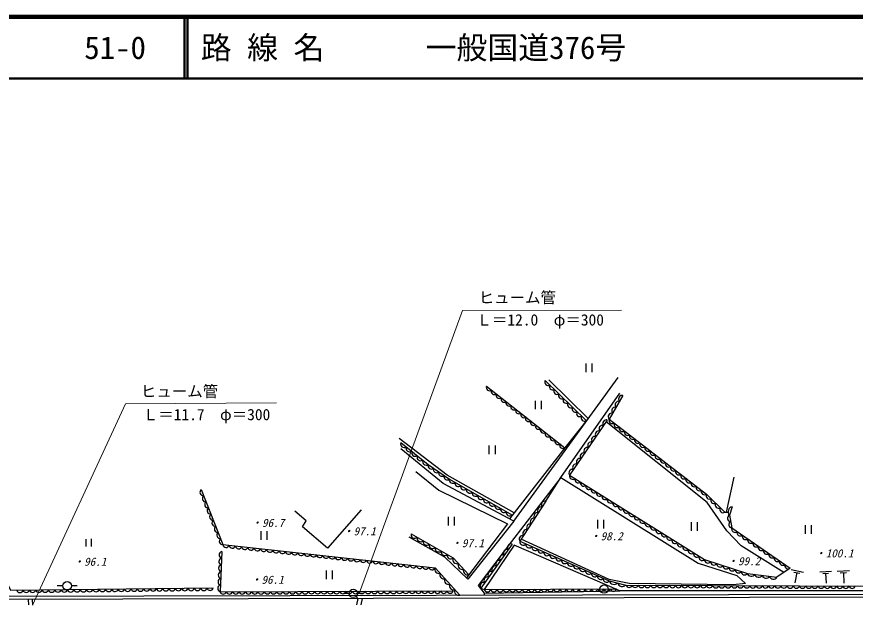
# Model space of a CAD drawing. Units: millimetres, scale not verified. Extents: x 40000 to 680000, y 20000 to 380000.
# Drawn here: x 150600 to 286262, y 284791 to 380000 of the extents above; entities that cross this region are included whole.
import ezdxf
from ezdxf.enums import TextEntityAlignment as Align

# ---------------------------------------------------------------- set-up
doc = ezdxf.new("R2010")
doc.units = ezdxf.units.MM
doc.header["$LTSCALE"] = 1000
for name, color, linetype, lineweight in [('M-BGD', 7, 'Continuous', 25), ('M-STR-HTXT', 7, 'Continuous', 13), ('M-STR-STRC', 7, 'Continuous', 25), ('M-TTL', 2, 'Continuous', 140), ('M-TTL-LINE', 7, 'Continuous', 50)]:
    doc.layers.add(name, color=color, linetype=linetype, lineweight=lineweight)
doc.layers.add('M-TTL-TXT', color=7, linetype='Continuous')
doc.styles.add('ＭＳ ゴシック', font='')
doc.styles.get('ＭＳ ゴシック').set_extended_font_data('MS Gothic')

msp = doc.modelspace()

# ---------------------------------------------------------------- linework, layer by layer
at = {"layer": 'M-BGD'}
for p, q in [((242668, 323908), (242668, 322508)), ((243718, 322508), (243718, 323908)), ((231036, 298383), (247885, 321655)), ((226619, 320237), (239301, 310263)), ((236107, 321150), (242725, 314655)), ((236669, 321260), (243054, 314982)), ((238616, 305437), (248200, 319124)), ((234469, 317886), (234469, 316486)), ((235519, 316486), (235519, 317886)), ((226995, 310630), (226995, 309230)), ((228045, 309230), (228045, 310630)), ((265408, 299851), (266669, 305533)), ((197427, 298422), (195564, 300031)), ((206317, 300200), (200898, 294019)), ((265157, 299831), (265723, 299875)), ((244548, 298614), (244548, 297214)), ((245598, 297214), (245598, 298614)), ((196834, 297491), (197427, 298422)), ((200898, 294019), (196834, 297491)), ((230018, 297944), (223370, 289244)), ((259702, 298249), (259702, 296849)), ((260752, 296849), (260752, 298249)), ((278160, 297741), (278160, 296341)), ((279210, 296341), (279210, 297741)), ((161782, 295459), (161782, 294273)), ((162629, 295543), (162629, 294273)), ((275741, 290800), (273578, 289337)), ((275913, 290560), (277871, 290155)), ((283328, 290324), (285338, 290408)), ((276342, 290165), (277321, 289963)), ((276831, 290064), (276487, 288400)), ((280524, 290207), (282397, 290286)), ((281004, 289946), (281941, 289985)), ((281472, 289965), (281539, 288373)), ((283843, 290044), (284848, 290086)), ((284346, 290065), (284417, 288356)), ((157152, 287980), (158066, 287980)), ((159445, 287980), (160359, 287980)), ((114608, 286158), (312140, 286657)), ((203447, 286740), (204360, 286741)), ((205740, 286740), (206653, 286741)), ((226229, 286749), (248169, 287134)), ((226229, 286749), (226235, 286444)), ((312129, 286179), (114920, 285617)), ((152559, 284877), (152486, 285724)), ((153221, 284812), (153146, 285726)), ((205555, 286230), (205724, 285807)), ((205620, 284873), (205815, 285876)), ((206333, 284871), (206535, 285878))]:
    msp.add_line(p, q, dxfattribs=at)
for points in [[(248684, 318736), (246446, 314918), (262208, 302780), (265157, 299831)], [(243054, 314982), (239301, 310263), (230323, 298764)], [(246148, 314760), (240058, 305843), (261861, 292180), (268812, 289942), (273578, 289337)], [(274684, 290100), (267811, 294418), (265494, 296814), (262308, 301422), (245971, 314451)], [(231065, 299721), (220253, 305812), (212495, 311763)], [(212726, 311113), (217173, 307543), (220601, 305191), (230724, 299410)], [(231036, 298383), (219597, 304502), (212739, 310113)], [(215154, 306414), (218875, 303395), (230018, 297944)], [(236207, 301604), (238616, 305437), (230624, 295088)], [(238616, 305437), (260865, 291597), (267096, 289596), (268483, 288332), (266534, 288104), (249661, 288323), (246467, 288973), (232237, 295495)], [(180450, 303494), (183961, 294595), (218293, 290864), (222275, 286433)], [(236207, 301604), (232014, 295138), (246458, 288731), (249161, 288064), (291276, 287880)], [(266341, 300726), (265894, 299357), (266289, 297304), (275741, 290800)], [(231036, 298383), (223593, 289033), (219872, 292567), (214086, 295821)], [(145235, 295927), (149575, 287222), (182399, 287587)], [(214393, 296331), (221204, 292435), (223745, 289735)], [(230624, 295088), (225234, 288001), (226229, 286749)], [(230733, 294681), (225677, 287577), (226249, 287345), (247667, 287432)], [(290895, 287122), (248169, 287134), (231076, 294502), (226249, 287345)], [(183754, 293464), (183496, 286981), (221211, 287119)]]:
    msp.add_lwpolyline(points, dxfattribs=at)
for centre in [(158747, 287944), (245625, 287405), (205042, 286704)]:
    msp.add_circle(centre, 683, dxfattribs=at)
for centre, radius, start, end in [((227088, 320018), 518, 154.95946, 308.66942), ((236567, 320883), 532, 149.87719, 301.19659), ((237302, 320161), 532, 149.87719, 301.19659), ((227881, 319394), 518, 154.95946, 308.66942), ((228674, 318771), 518, 154.95946, 308.66942), ((238037, 319440), 532, 149.87719, 301.19659), ((238773, 318718), 532, 149.87719, 301.19659), ((229466, 318148), 518, 154.95946, 308.66942), ((230259, 317524), 518, 154.95946, 308.66942), ((239508, 317996), 532, 149.87719, 301.19659), ((240243, 317275), 532, 149.87719, 301.19659), ((248002, 317212), 582, 77.8804, 221.36135), ((248562, 318167), 582, 77.8804, 221.36135), ((231051, 316901), 518, 154.95946, 308.66942), ((231844, 316277), 518, 154.95946, 308.66942), ((240979, 316553), 532, 149.87719, 301.19659), ((241714, 315831), 532, 149.87719, 301.19659), ((247443, 316258), 582, 77.8804, 221.36135), ((232637, 315654), 518, 154.95946, 308.66942), ((233429, 315031), 518, 154.95946, 308.66942), ((242449, 315110), 532, 149.87719, 301.19659), ((245980, 314222), 564, 72.6004, 218.72791), ((246883, 315303), 582, 77.8804, 221.36135), ((246948, 314712), 543, 157.63661, 307.16379), ((234222, 314407), 518, 154.95946, 308.66942), ((235014, 313784), 518, 154.95946, 308.66942), ((235807, 313161), 518, 154.95946, 308.66942), ((245371, 313330), 564, 72.6004, 218.72791), ((247777, 314073), 543, 157.63661, 307.16379), ((248607, 313434), 543, 157.63661, 307.16379), ((236599, 312537), 518, 154.95946, 308.66942), ((237392, 311914), 518, 154.95946, 308.66942), ((244152, 311547), 564, 72.6004, 218.72791), ((244762, 312438), 564, 72.6004, 218.72791), ((249436, 312795), 543, 157.63661, 307.16379), ((250266, 312156), 543, 157.63661, 307.16379), ((213300, 310917), 606, 161.14881, 301.34794), ((238185, 311290), 518, 154.95946, 308.66942), ((238977, 310667), 518, 154.95946, 308.66942), ((243543, 310655), 564, 72.6004, 218.72791), ((251095, 311518), 543, 157.63661, 307.16379), ((251925, 310879), 543, 157.63661, 307.16379), ((214189, 310203), 606, 161.14881, 301.34794), ((215078, 309489), 606, 161.14881, 301.34794), ((242325, 308871), 564, 72.6004, 218.72791), ((242934, 309763), 564, 72.6004, 218.72791), ((252755, 310240), 543, 157.63661, 307.16379), ((253584, 309601), 543, 157.63661, 307.16379), ((215968, 308775), 606, 161.14881, 301.34794), ((216857, 308061), 606, 161.14881, 301.34794), ((241716, 307980), 564, 72.6004, 218.72791), ((254414, 308962), 543, 157.63661, 307.16379), ((255243, 308323), 543, 157.63661, 307.16379), ((217679, 307363), 538, 160.38558, 310.71364), ((218536, 306775), 538, 160.38558, 310.71364), ((240498, 306196), 564, 72.6004, 218.72791), ((241107, 307088), 564, 72.6004, 218.72791), ((256073, 307684), 543, 157.63661, 307.16379), ((256902, 307046), 543, 157.63661, 307.16379), ((257732, 306407), 543, 157.63661, 307.16379), ((219393, 306187), 538, 160.38558, 310.71364), ((220251, 305599), 538, 160.38558, 310.71364), ((240563, 305681), 531, 162.2121, 313.64144), ((241435, 305134), 531, 162.2121, 313.64144), ((258562, 305768), 543, 157.63661, 307.16379), ((259391, 305129), 543, 157.63661, 307.16379), ((221136, 305060), 551, 166.16941, 314.36937), ((222057, 304534), 551, 166.16941, 314.36937), ((222977, 304009), 551, 166.16941, 314.36937), ((242307, 304588), 531, 162.2121, 313.64144), ((243180, 304041), 531, 162.2121, 313.64144), ((260221, 304490), 543, 157.63661, 307.16379), ((261050, 303851), 543, 157.63661, 307.16379), ((180788, 303056), 553, 127.5984, 275.45782), ((223897, 303483), 551, 166.16941, 314.36937), ((224817, 302958), 551, 166.16941, 314.36937), ((225737, 302432), 551, 166.16941, 314.36937), ((244052, 303495), 531, 162.2121, 313.64144), ((244924, 302948), 531, 162.2121, 313.64144), ((245796, 302402), 531, 162.2121, 313.64144), ((261880, 303213), 543, 157.63661, 307.16379), ((262675, 302510), 540, 150.00168, 299.99832), ((181178, 302067), 553, 127.5984, 275.45782), ((181568, 301078), 553, 127.5984, 275.45782), ((226658, 301906), 551, 166.16941, 314.36937), ((227578, 301381), 551, 166.16941, 314.36937), ((236057, 301045), 579, 75.02547, 219.05447), ((246668, 301855), 531, 162.2121, 313.64144), ((247540, 301309), 531, 162.2121, 313.64144), ((263412, 301773), 540, 150.00168, 299.99832), ((264149, 301036), 540, 150.00168, 299.99832), ((181958, 300090), 553, 127.5984, 275.45782), ((228498, 300855), 551, 166.16941, 314.36937), ((229418, 300330), 551, 166.16941, 314.36937), ((230339, 299804), 551, 166.16941, 314.36937), ((235458, 300121), 579, 75.02547, 219.05447), ((248412, 300762), 531, 162.2121, 313.64144), ((249284, 300216), 531, 162.2121, 313.64144), ((250157, 299669), 531, 162.2121, 313.64144), ((264887, 300299), 540, 150.00168, 299.99832), ((266544, 299902), 848, 103.80277, 219.98971), ((182348, 299101), 553, 127.5984, 275.45782), ((182738, 298112), 553, 127.5984, 275.45782), ((234261, 298274), 579, 75.02547, 219.05447), ((234859, 299198), 579, 75.02547, 219.05447), ((251029, 299123), 531, 162.2121, 313.64144), ((251901, 298576), 531, 162.2121, 313.64144), ((266132, 298871), 542, 116.0499, 265.72115), ((183128, 297123), 553, 127.5984, 275.45782), ((233662, 297350), 579, 75.02547, 219.05447), ((252773, 298030), 531, 162.2121, 313.64144), ((253645, 297483), 531, 162.2121, 313.64144), ((254517, 296937), 531, 162.2121, 313.64144), ((266329, 297844), 542, 116.0499, 265.72115), ((266798, 297123), 540, 160.49645, 310.44587), ((183518, 296134), 553, 127.5984, 275.45782), ((214975, 296220), 593, 169.1942, 311.25245), ((215948, 295664), 593, 169.1942, 311.25245), ((232464, 295503), 579, 75.02547, 219.05447), ((233063, 296427), 579, 75.02547, 219.05447), ((255389, 296390), 531, 162.2121, 313.64144), ((256262, 295844), 531, 162.2121, 313.64144), ((267657, 296532), 540, 160.49645, 310.44587), ((268516, 295941), 540, 160.49645, 310.44587), ((183908, 295145), 553, 127.5984, 275.45782), ((184479, 294662), 522, 187.34776, 340.24723), ((185489, 294552), 522, 187.34776, 340.24723), ((216921, 295107), 593, 169.1942, 311.25245), ((217894, 294550), 593, 169.1942, 311.25245), ((230556, 294138), 571, 72.01111, 217.12136), ((232555, 295059), 547, 171.64795, 320.50894), ((233518, 294632), 547, 171.64795, 320.50894), ((257134, 295297), 531, 162.2121, 313.64144), ((258006, 294751), 531, 162.2121, 313.64144), ((269376, 295350), 540, 160.49645, 310.44587), ((270235, 294758), 540, 160.49645, 310.44587), ((183898, 292917), 565, 104.73685, 250.71498), ((186498, 294442), 522, 187.34776, 340.24723), ((187508, 294332), 522, 187.34776, 340.24723), ((188518, 294223), 522, 187.34776, 340.24723), ((189528, 294113), 522, 187.34776, 340.24723), ((190537, 294003), 522, 187.34776, 340.24723), ((191547, 293893), 522, 187.34776, 340.24723), ((192557, 293784), 522, 187.34776, 340.24723), ((193567, 293674), 522, 187.34776, 340.24723), ((194577, 293564), 522, 187.34776, 340.24723), ((195586, 293454), 522, 187.34776, 340.24723), ((196596, 293345), 522, 187.34776, 340.24723), ((197606, 293235), 522, 187.34776, 340.24723), ((198616, 293125), 522, 187.34776, 340.24723), ((218867, 293994), 593, 169.1942, 311.25245), ((219840, 293437), 593, 169.1942, 311.25245), ((229924, 293250), 571, 72.01111, 217.12136), ((234481, 294205), 547, 171.64795, 320.50894), ((235444, 293778), 547, 171.64795, 320.50894), ((236407, 293350), 547, 171.64795, 320.50894), ((258878, 294204), 531, 162.2121, 313.64144), ((259750, 293657), 531, 162.2121, 313.64144), ((260622, 293111), 531, 162.2121, 313.64144), ((271094, 294167), 540, 160.49645, 310.44587), ((271954, 293576), 540, 160.49645, 310.44587), ((272813, 292985), 540, 160.49645, 310.44587), ((183855, 291837), 565, 104.73685, 250.71498), ((199625, 293015), 522, 187.34776, 340.24723), ((200635, 292906), 522, 187.34776, 340.24723), ((201645, 292796), 522, 187.34776, 340.24723), ((202655, 292686), 522, 187.34776, 340.24723), ((203664, 292576), 522, 187.34776, 340.24723), ((204674, 292467), 522, 187.34776, 340.24723), ((205684, 292357), 522, 187.34776, 340.24723), ((206694, 292247), 522, 187.34776, 340.24723), ((207703, 292138), 522, 187.34776, 340.24723), ((208713, 292028), 522, 187.34776, 340.24723), ((209723, 291918), 522, 187.34776, 340.24723), ((210733, 291808), 522, 187.34776, 340.24723), ((220813, 292880), 593, 169.1942, 311.25245), ((221829, 292175), 677, 157.44359, 289.1034), ((228661, 291474), 571, 72.01111, 217.12136), ((229292, 292362), 571, 72.01111, 217.12136), ((237370, 292923), 547, 171.64795, 320.50894), ((238333, 292496), 547, 171.64795, 320.50894), ((239296, 292069), 547, 171.64795, 320.50894), ((240259, 291642), 547, 171.64795, 320.50894), ((261494, 292564), 531, 162.2121, 313.64144), ((262400, 292154), 540, 177.18672, 327.11931), ((263393, 291834), 540, 177.18672, 327.11931), ((273672, 292393), 540, 160.49645, 310.44587), ((274532, 291802), 540, 160.49645, 310.44587), ((183812, 290756), 565, 104.73685, 250.71498), ((211743, 291699), 522, 187.34776, 340.24723), ((212752, 291589), 522, 187.34776, 340.24723), ((213762, 291479), 522, 187.34776, 340.24723), ((214772, 291369), 522, 187.34776, 340.24723), ((215782, 291260), 522, 187.34776, 340.24723), ((216791, 291150), 522, 187.34776, 340.24723), ((217801, 291040), 522, 187.34776, 340.24723), ((218872, 290583), 644, 154.19545, 289.71344), ((222676, 291275), 677, 157.44359, 289.1034), ((223524, 290375), 677, 157.44359, 289.1034), ((228029, 290586), 571, 72.01111, 217.12136), ((241221, 291215), 547, 171.64795, 320.50894), ((242184, 290788), 547, 171.64795, 320.50894), ((243147, 290361), 547, 171.64795, 320.50894), ((264386, 291514), 540, 177.18672, 327.11931), ((265379, 291194), 540, 177.18672, 327.11931), ((266372, 290875), 540, 177.18672, 327.11931), ((267365, 290555), 540, 177.18672, 327.11931), ((275391, 291211), 540, 160.49645, 310.44587), ((183726, 288595), 565, 104.73685, 250.71498), ((183769, 289676), 565, 104.73685, 250.71498), ((219669, 289697), 644, 154.19545, 289.71344), ((220465, 288811), 644, 154.19545, 289.71344), ((226765, 288809), 571, 72.01111, 217.12136), ((227397, 289698), 571, 72.01111, 217.12136), ((244110, 289933), 547, 171.64795, 320.50894), ((245073, 289506), 547, 171.64795, 320.50894), ((246036, 289079), 547, 171.64795, 320.50894), ((268358, 290235), 540, 177.18672, 327.11931), ((269439, 290115), 651, 195.42248, 330.09379), ((270631, 289964), 651, 195.42248, 330.09379), ((271822, 289812), 651, 195.42248, 330.09379), ((273014, 289661), 651, 195.42248, 330.09379), ((183683, 287515), 565, 104.73685, 250.71498), ((221262, 287925), 644, 154.19545, 289.71344), ((226133, 287921), 571, 72.01111, 217.12136), ((247231, 288959), 806, 196.37099, 315.90696), ((248582, 288625), 806, 196.37099, 315.90696), ((249663, 288176), 514, 192.5826, 346.91591), ((250666, 288172), 514, 192.5826, 346.91591), ((251668, 288168), 514, 192.5826, 346.91591), ((252671, 288163), 514, 192.5826, 346.91591), ((253674, 288159), 514, 192.5826, 346.91591), ((254677, 288155), 514, 192.5826, 346.91591), ((255679, 288150), 514, 192.5826, 346.91591), ((256682, 288146), 514, 192.5826, 346.91591), ((257685, 288141), 514, 192.5826, 346.91591), ((258688, 288137), 514, 192.5826, 346.91591), ((259690, 288133), 514, 192.5826, 346.91591), ((260693, 288128), 514, 192.5826, 346.91591), ((261696, 288124), 514, 192.5826, 346.91591), ((262698, 288119), 514, 192.5826, 346.91591), ((263701, 288115), 514, 192.5826, 346.91591), ((264704, 288111), 514, 192.5826, 346.91591), ((265707, 288106), 514, 192.5826, 346.91591), ((266709, 288102), 514, 192.5826, 346.91591), ((267712, 288097), 514, 192.5826, 346.91591), ((268715, 288093), 514, 192.5826, 346.91591), ((269718, 288089), 514, 192.5826, 346.91591), ((270720, 288084), 514, 192.5826, 346.91591), ((271723, 288080), 514, 192.5826, 346.91591), ((272726, 288076), 514, 192.5826, 346.91591), ((273728, 288071), 514, 192.5826, 346.91591), ((274731, 288067), 514, 192.5826, 346.91591), ((275734, 288062), 514, 192.5826, 346.91591), ((276737, 288058), 514, 192.5826, 346.91591), ((277739, 288054), 514, 192.5826, 346.91591), ((278742, 288049), 514, 192.5826, 346.91591), ((279745, 288045), 514, 192.5826, 346.91591), ((280748, 288040), 514, 192.5826, 346.91591), ((281750, 288036), 514, 192.5826, 346.91591), ((282753, 288032), 514, 192.5826, 346.91591), ((283756, 288027), 514, 192.5826, 346.91591), ((284759, 288023), 514, 192.5826, 346.91591), ((285761, 288019), 514, 192.5826, 346.91591), ((151112, 287368), 529, 194.73769, 346.53379), ((152138, 287380), 529, 194.73769, 346.53379), ((153163, 287391), 529, 194.73769, 346.53379), ((154189, 287402), 529, 194.73769, 346.53379), ((155215, 287414), 529, 194.73769, 346.53379), ((156241, 287425), 529, 194.73769, 346.53379), ((157266, 287437), 529, 194.73769, 346.53379), ((158292, 287448), 529, 194.73769, 346.53379), ((159318, 287459), 529, 194.73769, 346.53379), ((160344, 287471), 529, 194.73769, 346.53379), ((161370, 287482), 529, 194.73769, 346.53379), ((162395, 287493), 529, 194.73769, 346.53379), ((163421, 287505), 529, 194.73769, 346.53379), ((164447, 287516), 529, 194.73769, 346.53379), ((165473, 287528), 529, 194.73769, 346.53379), ((166498, 287539), 529, 194.73769, 346.53379), ((167524, 287550), 529, 194.73769, 346.53379), ((168550, 287562), 529, 194.73769, 346.53379), ((169576, 287573), 529, 194.73769, 346.53379), ((170601, 287585), 529, 194.73769, 346.53379), ((171627, 287596), 529, 194.73769, 346.53379), ((172653, 287607), 529, 194.73769, 346.53379), ((173679, 287619), 529, 194.73769, 346.53379), ((174705, 287630), 529, 194.73769, 346.53379), ((175730, 287641), 529, 194.73769, 346.53379), ((176756, 287653), 529, 194.73769, 346.53379), ((177782, 287664), 529, 194.73769, 346.53379), ((178808, 287676), 529, 194.73769, 346.53379), ((179833, 287687), 529, 194.73769, 346.53379), ((180859, 287698), 529, 194.73769, 346.53379), ((181885, 287710), 529, 194.73769, 346.53379), ((184006, 287108), 525, 193.95789, 346.46211), ((185025, 287111), 525, 193.95789, 346.46211), ((186044, 287115), 525, 193.95789, 346.46211), ((187063, 287119), 525, 193.95789, 346.46211), ((188083, 287123), 525, 193.95789, 346.46211), ((189102, 287126), 525, 193.95789, 346.46211), ((190121, 287130), 525, 193.95789, 346.46211), ((191141, 287134), 525, 193.95789, 346.46211), ((192160, 287137), 525, 193.95789, 346.46211), ((193179, 287141), 525, 193.95789, 346.46211), ((194199, 287145), 525, 193.95789, 346.46211), ((195218, 287149), 525, 193.95789, 346.46211), ((196237, 287152), 525, 193.95789, 346.46211), ((197257, 287156), 525, 193.95789, 346.46211), ((198276, 287160), 525, 193.95789, 346.46211), ((199295, 287164), 525, 193.95789, 346.46211), ((200315, 287167), 525, 193.95789, 346.46211), ((201334, 287171), 525, 193.95789, 346.46211), ((202353, 287175), 525, 193.95789, 346.46211), ((203373, 287179), 525, 193.95789, 346.46211), ((204392, 287182), 525, 193.95789, 346.46211), ((205411, 287186), 525, 193.95789, 346.46211), ((206430, 287190), 525, 193.95789, 346.46211), ((207450, 287194), 525, 193.95789, 346.46211), ((208469, 287197), 525, 193.95789, 346.46211), ((209488, 287201), 525, 193.95789, 346.46211), ((210508, 287205), 525, 193.95789, 346.46211), ((211527, 287208), 525, 193.95789, 346.46211), ((212546, 287212), 525, 193.95789, 346.46211), ((213566, 287216), 525, 193.95789, 346.46211), ((214585, 287220), 525, 193.95789, 346.46211), ((215604, 287223), 525, 193.95789, 346.46211), ((216624, 287227), 525, 193.95789, 346.46211), ((217643, 287231), 525, 193.95789, 346.46211), ((218662, 287235), 525, 193.95789, 346.46211), ((219682, 287238), 525, 193.95789, 346.46211), ((220701, 287242), 525, 193.95789, 346.46211), ((222058, 287039), 644, 154.19545, 289.71344), ((226759, 287472), 525, 194.01276, 346.4529), ((227779, 287476), 525, 194.01276, 346.4529), ((228799, 287480), 525, 194.01276, 346.4529), ((229818, 287484), 525, 194.01276, 346.4529), ((230838, 287488), 525, 194.01276, 346.4529), ((231858, 287493), 525, 194.01276, 346.4529), ((232878, 287497), 525, 194.01276, 346.4529), ((233898, 287501), 525, 194.01276, 346.4529), ((234918, 287505), 525, 194.01276, 346.4529), ((235938, 287509), 525, 194.01276, 346.4529), ((236958, 287513), 525, 194.01276, 346.4529), ((237978, 287518), 525, 194.01276, 346.4529), ((238998, 287522), 525, 194.01276, 346.4529), ((240017, 287526), 525, 194.01276, 346.4529), ((241037, 287530), 525, 194.01276, 346.4529), ((242057, 287534), 525, 194.01276, 346.4529), ((243077, 287538), 525, 194.01276, 346.4529), ((244097, 287542), 525, 194.01276, 346.4529), ((245117, 287547), 525, 194.01276, 346.4529), ((246137, 287551), 525, 194.01276, 346.4529), ((247157, 287555), 525, 194.01276, 346.4529)]:
    msp.add_arc(centre, radius, start, end, dxfattribs=at)
at = {"layer": 'M-STR-HTXT'}
for p, q in [((222742, 332458), (206023, 286696)), ((248471, 332542), (222742, 332458)), ((168217, 317387), (192601, 317521)), ((168217, 317387), (153146, 284791))]:
    msp.add_line(p, q, dxfattribs=at)
at = {"layer": 'M-STR-STRC'}
for p, q in [((220393, 299094), (220393, 297694)), ((221443, 297694), (221443, 299094)), ((190088, 296772), (190088, 295372)), ((191138, 295372), (191138, 296772)), ((200657, 290387), (200657, 288987)), ((201707, 288987), (201707, 290387))]:
    msp.add_line(p, q, dxfattribs=at)
at = {"layer": 'M-TTL'}
msp.add_line((680000, 380000), (40000, 380000), dxfattribs=at)
at = {"layer": 'M-TTL-LINE'}
for p, q in [((177750, 380000), (177750, 370000)), ((178250, 380000), (178250, 370000)), ((40000, 370000), (680000, 370000))]:
    msp.add_line(p, q, dxfattribs=at)

# ---------------------------------------------------------------- texts
at = {"layer": 'M-BGD', "style": 'ＭＳ ゴシック', "oblique": 15}
for s, p in [('・96.7', (188484, 297065)), ('・97.1', (203291, 295704)), ('・98.2', (243262, 294903)), ('・97.1', (220808, 293778)), ('・100.1', (279687, 292133)), ('・96.1', (159696, 290781)), ('・99.2', (265495, 290860)), ('・96.1', (188396, 287861))]:
    msp.add_text(s, height=1320, dxfattribs=at).set_placement(p, align=Align.BOTTOM_LEFT)
at = {"layer": 'M-STR-HTXT', "style": 'ＭＳ ゴシック'}
for s, p in [('ヒューム管', (225339, 333109)), ('Ｌ＝12.0\u3000φ＝300', (224983, 329495)), ('ヒューム管', (170683, 317940)), ('Ｌ＝11.7\u3000φ＝300', (170997, 314176))]:
    msp.add_text(s, height=1833, dxfattribs=at).set_placement(p, align=Align.BOTTOM_LEFT)
at = {"layer": 'M-TTL-TXT', "style": 'ＭＳ ゴシック'}
for s, p in [('路 線 名', (180380, 375000)), ('一般国道376号', (216734, 375000)), ('51-0', (161521, 375000))]:
    msp.add_text(s, height=3666, dxfattribs=at).set_placement(p, align=Align.MIDDLE_LEFT)

doc.saveas('drawing.dxf')
